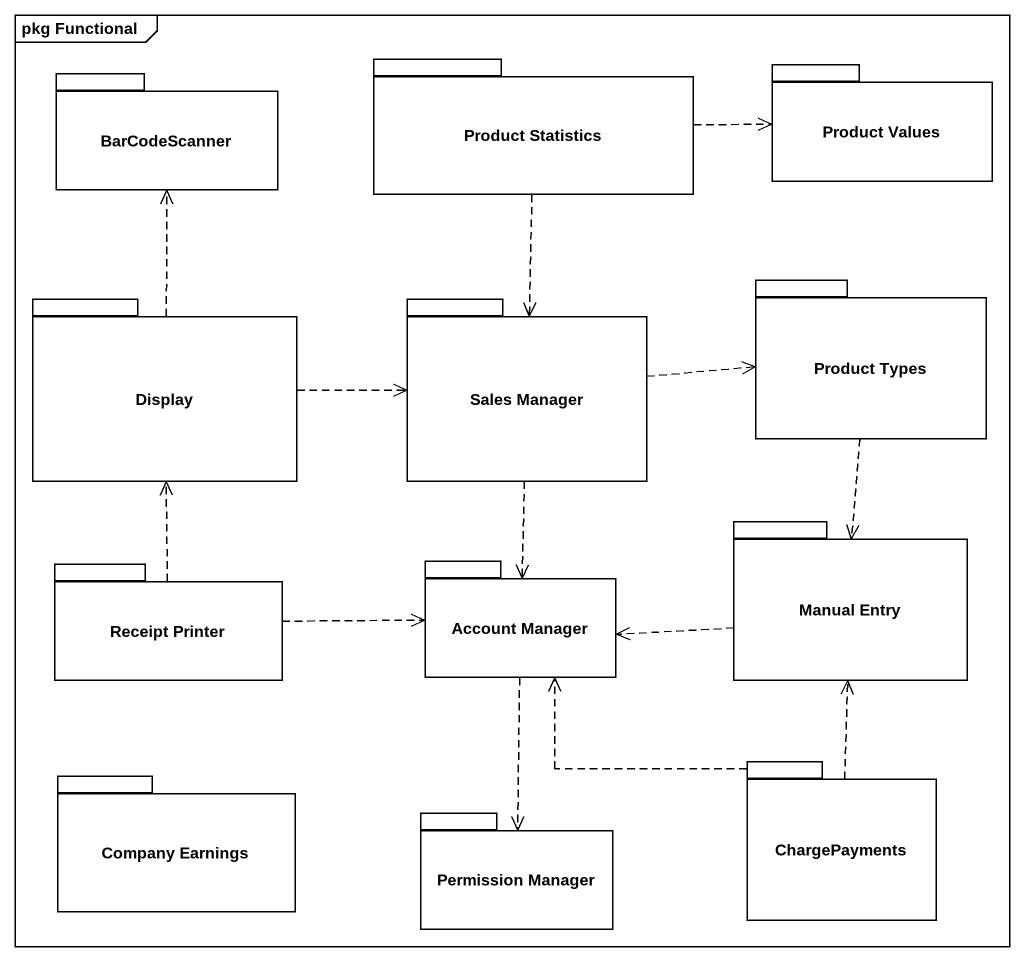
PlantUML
@startuml
mainframe pkg Functional
package BarCodeScanner {
}
package "Product Statistics" as Product_Statistics {
}
package "Product Values" as Product_Values {
}
package Display {
}
package "Sales Manager" as Sales_Manager {
}
package "Product Types" as Product_Types {
}
package "Receipt Printer" as Receipt_Printer {
}
package "Account Manager" as Account_Manager {
}
package "Manual Entry" as Manual_Entry {
}
package ChargePayments {
}
package "Company Earnings" as Company_Earnings {
}
package "Permission Manager" as Permission_Manager {
}
Product_Statistics .right.> Product_Values
Product_Statistics ..> Sales_Manager
Display .up.> BarCodeScanner
Display .right.> Sales_Manager
Sales_Manager .right.> Product_Types
Sales_Manager ..> Account_Manager
Product_Types ..> Manual_Entry
Receipt_Printer .up.> Display
Receipt_Printer .right.> Account_Manager
Account_Manager ..> Permission_Manager
Manual_Entry .left.> Account_Manager
ChargePayments .up.> Account_Manager
ChargePayments .up.> Manual_Entry
@enduml
